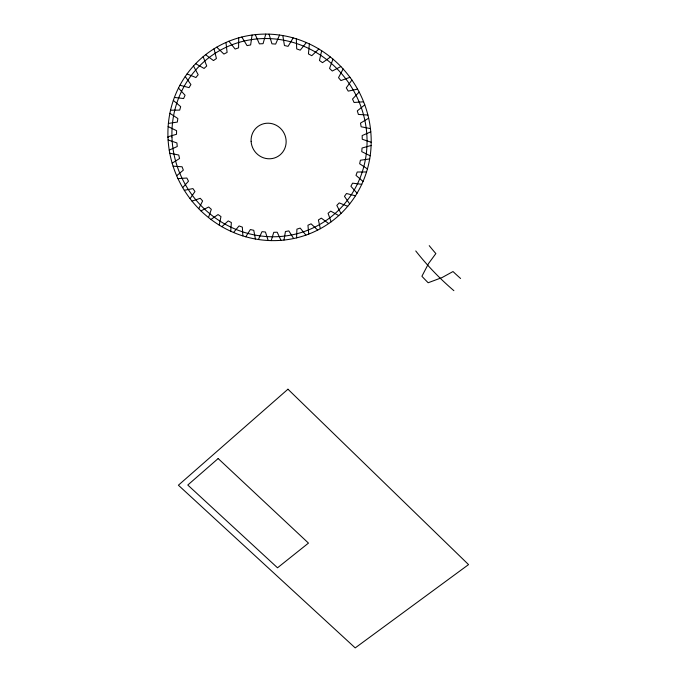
<?xml version="1.0" encoding="UTF-8"?>
<svg xmlns="http://www.w3.org/2000/svg" width="682" height="682" viewBox="0 0 682 682"><rect width="100%" height="100%" fill="white"/><g stroke="black" fill="none" stroke-linecap="round" stroke-linejoin="round"><path stroke-width="1.02" d="M225.964 42.48L227.106 52.437A95.489 91.678 56.3 0 0 223.884 54.074L216.765 47.169M308.758 234.062L307.94 225.222A95.489 91.678 56.3 0 0 311.069 223.815L317.676 230.098M219.229 225.094L220.968 216.561A95.489 91.678 56.3 0 1 218.061 214.566L210.96 219.442M321.674 50.758L319.449 60.493A95.489 91.678 56.3 0 1 322.509 62.684L330.42 57.041M238.717 37.86L238.581 47.876A95.489 91.678 56.3 0 0 235.145 49.053L228.905 41.235M296.576 237.873L296.909 229.135A95.489 91.678 56.3 0 0 300.182 228.086L305.928 235.111M208.504 217.532L211.343 209.331A95.489 91.678 56.3 0 1 208.683 206.987L200.951 210.883M332.995 59.155L329.534 68.456A95.489 91.678 56.3 0 1 332.287 71.03L340.855 66.538M252.067 35.046L250.635 44.944A95.489 91.678 56.3 0 0 247.055 45.634L241.82 37.033M283.993 240.055L285.443 231.505A95.489 91.678 56.3 0 0 288.836 230.9L293.635 238.53M198.735 208.683L202.631 200.943A95.489 91.678 56.3 0 1 200.269 198.283L192.017 201.122M343.14 68.976L338.511 77.654A95.489 91.678 56.3 0 1 340.906 80.57L349.968 77.305M265.767 34.1L263.064 43.691A95.489 91.678 56.3 0 0 259.399 43.878L255.281 34.654M271.206 240.601L273.755 232.306A95.489 91.678 56.3 0 0 277.19 232.212L280.984 240.328M190.082 198.658L194.975 191.523A95.489 91.678 56.3 0 1 192.955 188.582L184.31 190.312M351.912 80.016L346.26 87.884A95.489 91.678 56.3 0 1 348.204 91.124L357.59 89.129M279.552 35.055L275.647 44.091A95.489 91.678 56.3 0 0 271.947 43.853L269.023 34.151M258.401 239.501L262.007 231.658A95.489 91.678 56.3 0 0 265.443 232.008L268.171 240.49M182.682 187.618L188.513 181.199A95.489 91.678 56.3 0 1 186.859 178.028L177.959 178.607M359.158 92.053L352.5 99.078A95.489 91.678 56.3 0 1 354.06 102.488L363.6 101.789M293.175 37.894L288.085 46.359A95.489 91.678 56.3 0 0 284.454 45.541L282.8 35.558M245.793 236.782L250.388 229.519A95.489 91.678 56.3 0 0 253.772 230.303L255.4 239.007M176.672 175.726L183.347 170.142A95.489 91.678 56.3 0 1 182.094 166.783L173.083 166.178M364.776 104.866L357.283 110.885A95.489 91.678 56.3 0 1 358.391 114.44L367.905 115.028M306.354 42.574L300.233 50.17A95.489 91.678 56.3 0 0 296.696 48.925L296.338 38.84M233.551 232.485L239.075 225.921A95.489 91.678 56.3 0 0 242.349 227.123L242.86 235.904M172.154 163.16L179.579 158.514A95.489 91.678 56.3 0 1 178.752 155.019L169.775 153.228M368.664 118.208L360.488 123.127A95.489 91.678 56.3 0 1 361.128 126.767L370.445 128.608M318.852 49.002L311.751 55.711A95.489 91.678 56.3 0 0 308.435 53.946L309.372 43.938M221.889 226.68L228.24 220.908A95.489 91.678 56.3 0 0 231.36 222.52L230.738 231.249M169.23 150.117L177.286 146.494A95.489 91.678 56.3 0 1 176.902 142.93L168.104 139.955M370.786 131.831L362.151 135.565A95.489 91.678 56.3 0 1 362.236 139.239L371.204 142.274M167.96 136.801L176.527 134.286A95.489 91.678 56.3 0 1 176.604 130.697L168.139 126.579M371.119 145.488L362.048 148.028A95.489 91.678 56.3 0 1 361.724 151.643L370.19 155.794M168.394 123.425L177.329 122.087A95.489 91.678 56.3 0 1 177.866 118.54L169.886 113.314M369.695 158.94L360.403 160.236A95.489 91.678 56.3 0 1 359.627 163.748L367.445 168.931M170.543 110.228L179.707 110.1A95.489 91.678 56.3 0 1 180.696 106.665L173.339 100.407M366.549 171.958L357.206 172.017A95.489 91.678 56.3 0 1 355.987 175.359L363.037 181.463M174.404 97.432L183.629 98.549A95.489 91.678 56.3 0 1 185.069 95.267L178.479 88.063M361.767 184.319L352.534 183.16A95.489 91.678 56.3 0 1 350.898 186.28L357.078 193.194M179.929 85.259L189.059 87.62A95.489 91.678 56.3 0 1 190.926 84.559L185.231 76.52M355.45 195.828L346.482 193.5A95.489 91.678 56.3 0 1 344.461 196.348L349.678 203.927M187.047 73.937L195.922 77.526A95.489 91.678 56.3 0 1 198.189 74.747L193.5 66.001M347.735 206.305L339.227 202.895A95.489 91.678 56.3 0 1 336.806 205.401L340.983 213.517M338.758 215.597L330.727 211.113A95.489 91.678 56.3 0 1 328.059 213.304L331.145 221.803M195.657 63.69L204.097 68.456A95.489 91.678 56.3 0 1 206.731 66.018L203.151 56.7M328.673 223.56L321.307 218.129A95.489 91.678 56.3 0 1 318.383 219.936L320.344 228.683M205.614 54.705L213.475 60.587A95.489 91.678 56.3 0 1 216.424 58.533L214.037 48.806M460.589 278.478A331.299 296.116 -44.8 0 1 453.01 271.538L442.089 277.548L428.16 282.757A363.395 324.555 -45 0 1 421.902 276.27L428.577 263.474L435.858 253.585A331.299 296.116 -44.8 0 1 429.225 245.648M453.88 290.668A348.493 311.359 -44.9 0 1 415.747 250.942M287.949 389.209L178.394 485.209L355.211 647.9L468.551 564.602L287.949 389.209M218.155 458.543L187.789 485.03L277.523 567.799L308.469 543.102L218.155 458.543M171.958 137.099A100.339 96.324 56.3 0 0 320.949 223.773A100.339 96.324 56.3 0 0 315.544 52.096A100.339 96.324 56.3 0 0 171.958 137.099M167.985 137.508A104.525 100.348 56.4 0 0 323.78 226.714A104.525 100.348 56.4 0 0 316.908 47.859A104.525 100.348 56.4 0 0 167.985 137.508M251.104 141.276A18.022 17.306 55.9 0 0 278.188 156.263A18.022 17.306 55.9 0 0 276.551 125.437A18.022 17.306 55.9 0 0 251.104 141.276"/></g></svg>
